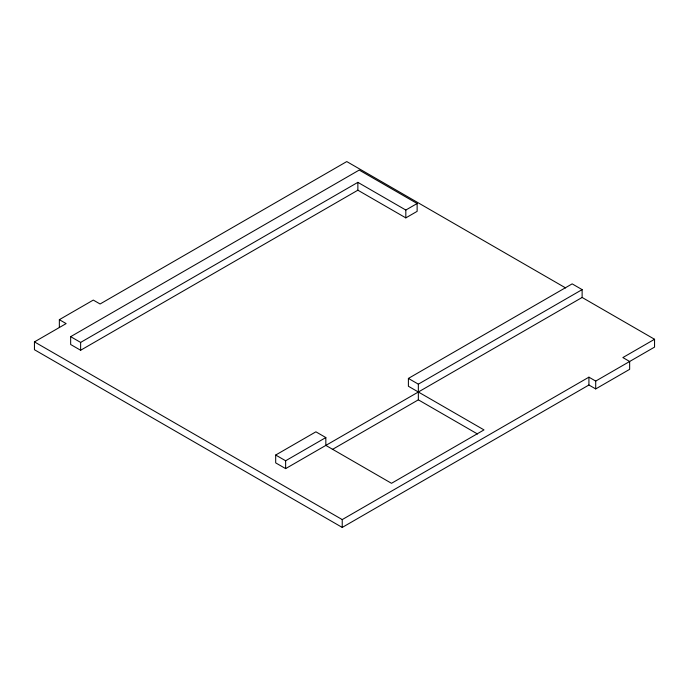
<?xml version="1.0" encoding="UTF-8"?>
<svg xmlns="http://www.w3.org/2000/svg" width="689" height="689" viewBox="0 0 689 689"><rect width="100%" height="100%" fill="white"/><g stroke="black" fill="none" stroke-linecap="round" stroke-linejoin="round"><path stroke-width="1.03" d="M59.349 327.516L59.349 319.67L93.291 300.077L100.077 303.995L346.765 161.57L565.643 287.942M34.45 341.89L342.235 519.584L588.923 377.167L595.709 381.086L654.55 347.11L654.55 339.272L622.865 357.565L629.651 361.484L629.651 369.33L595.709 388.923L588.923 385.005L342.235 527.429L34.45 349.728L34.45 341.89L66.135 323.597L59.349 319.67M70.657 336.663L359.21 170.071L417.138 203.513L417.138 211.351L405.821 217.879L357.867 190.198L80.63 350.253L70.657 344.5L70.657 336.663L80.63 342.416L357.867 182.352L405.821 210.042L417.138 203.513M582.127 297.459L285.634 468.615L275.686 462.87L275.686 455.033L315.898 431.822L325.837 437.558L325.837 445.395L391.498 483.308L483.997 429.902L408.396 386.253L408.396 378.416L572.163 283.868L582.127 289.621L582.127 297.459L654.55 339.272M275.686 455.033L285.634 460.769L325.837 437.558M408.396 378.416L418.344 384.152L582.127 289.621M332.313 449.504L418.344 399.835L477.529 434.001M595.709 381.086L595.709 388.923M588.923 377.167L588.923 385.005M418.344 384.152L418.344 399.835M405.821 210.042L405.821 217.879M357.867 182.352L357.867 190.198M342.235 519.584L342.235 527.429M285.634 460.769L285.634 468.615M80.63 342.416L80.63 350.253"/></g></svg>
